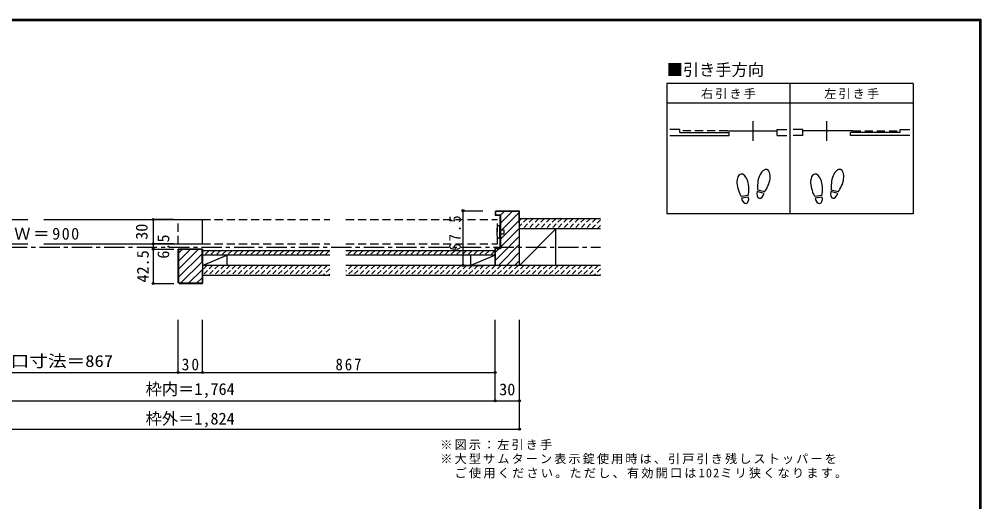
# Model space of a CAD drawing. Units: millimetres at full size, sheet at 1:5; details may follow other scales. Extents: x -973 to 977, y -718 to 696.
# Drawn here: x -209 to 977, y 100 to 696 of the extents above; entities that cross this region are included whole.
import ezdxf
from ezdxf.enums import TextEntityAlignment as Align

# ---------------------------------------------------------------- set-up
doc = ezdxf.new("R2010")
doc.units = ezdxf.units.MM
doc.header["$LTSCALE"] = 5
doc.header["$PDMODE"] = 32
doc.header["$PDSIZE"] = 2.5
for name, pattern in [('CHAIN1', [8, 5, -1, 1, -1]), ('DASHED1', [1.8, 1.2, -0.6]), ('DASHED2', [3, 2, -1])]:
    doc.linetypes.add(name, pattern=pattern)
for name, color, linetype in [('0-1_通り芯', 4, 'CHAIN1'), ('0-2_柱', 3, 'Continuous'), ('0-3_仕上げ', 2, 'Continuous'), ('0-4_枠', 3, 'Continuous'), ('0-6_扉', 6, 'Continuous'), ('0-7_金物', 7, 'Continuous'), ('0-8_戸当り', 3, 'Continuous'), ('0-A_文字', 3, 'Continuous'), ('0-B_寸法', 7, 'Continuous'), ('0-C_ハッチ', 4, 'DASHED1'), ('F-1_枠', 6, 'Continuous')]:
    doc.layers.add(name, color=color, linetype=linetype)
doc.styles.add('ＭＳ ゴシック', font='')
doc.styles.get('ＭＳ ゴシック').set_extended_font_data('MS Gothic')

msp = doc.modelspace()

# ---------------------------------------------------------------- linework, layer by layer
at = {"layer": '0-1_通り芯'}
msp.add_line((-504.366, 414.494), (507.672, 414.494), dxfattribs=at)
at = {"layer": '0-2_柱'}
for p, q in [((407.672, 391.994), (407.672, 436.994)), ((452.672, 391.994), (452.672, 436.994)), ((46.653, 404.494), (46.653, 391.994)), ((347.672, 391.994), (347.672, 404.494))]:
    msp.add_line(p, q, dxfattribs=at)
at = {"layer": '0-2_柱', "color": 7}
for p, q in [((407.672, 391.994), (452.672, 436.994)), ((16.653, 391.994), (46.653, 404.494)), ((377.672, 404.494), (347.672, 391.994))]:
    msp.add_line(p, q, dxfattribs=at)
at = {"layer": '0-3_仕上げ'}
for p, q in [((507.672, 449.494), (407.673, 449.494)), ((507.672, 436.994), (407.673, 436.994)), ((173.663, 409.994), (16.653, 409.994)), ((173.663, 404.494), (16.653, 404.494)), ((377.672, 409.994), (193.663, 409.994)), ((377.672, 404.494), (193.663, 404.494)), ((173.663, 391.994), (16.653, 391.994)), ((507.672, 391.994), (193.663, 391.994)), ((173.663, 379.494), (16.653, 379.494)), ((507.672, 379.494), (193.663, 379.494))]:
    msp.add_line(p, q, dxfattribs=at)
at = {"layer": '0-4_枠'}
for p, q in [((379.087, 459.494), (377.672, 458.079)), ((378.172, 457.872), (379.294, 458.994)), ((378.172, 457.872), (378.172, 454.494)), ((378.172, 454.494), (384.172, 454.494)), ((379.087, 459.494), (407.672, 459.494)), ((379.294, 458.994), (407.172, 458.994)), ((383.672, 453.994), (383.672, 412.994)), ((384.172, 454.494), (384.172, 412.494)), ((407.172, 444.494), (407.172, 458.994)), ((407.672, 391.994), (407.672, 459.494)), ((407.172, 444.494), (407.672, 444.494)), ((16.653, 411.994), (-13.347, 411.994)), ((-13.347, 370.908), (-13.347, 411.994)), ((16.153, 411.494), (-12.847, 411.494)), ((-12.847, 411.494), (-12.847, 371.115)), ((16.153, 396.994), (16.153, 411.494)), ((16.653, 411.994), (16.653, 369.494)), ((383.672, 412.994), (377.672, 412.994)), ((377.672, 391.994), (377.672, 412.994)), ((384.172, 412.494), (378.172, 412.494)), ((378.172, 391.994), (378.172, 412.494)), ((16.153, 396.994), (16.653, 396.994)), ((407.672, 391.994), (377.672, 391.994)), ((16.153, 384.494), (16.653, 384.494)), ((16.153, 384.494), (16.153, 369.994)), ((-11.933, 369.494), (-13.347, 370.908)), ((-11.726, 369.994), (-12.847, 371.115)), ((-11.933, 369.494), (16.653, 369.494)), ((16.153, 369.994), (-11.726, 369.994))]:
    msp.add_line(p, q, dxfattribs=at)
msp.add_lwpolyline([(377.672, 458.079), (377.672, 453.994), (383.672, 453.994)], dxfattribs=at)
at = {"layer": '0-6_扉'}
for p, q in [((-377.366, 448.494), (-198.808, 448.494)), ((-178.808, 448.494), (16.653, 448.494)), ((16.653, 418.494), (16.653, 448.494)), ((-377.366, 418.494), (-198.808, 418.494)), ((-178.808, 418.494), (16.653, 418.494))]:
    msp.add_line(p, q, dxfattribs=at)
at = {"layer": '0-6_扉', "color": 2, "linetype": 'DASHED2'}
for p, q in [((-13.347, 418.494), (-13.347, 448.494)), ((16.653, 448.494), (173.663, 448.494)), ((193.663, 448.494), (380.672, 448.494)), ((380.672, 418.494), (380.672, 448.494)), ((16.653, 418.494), (173.663, 418.494)), ((193.663, 418.494), (380.672, 418.494))]:
    msp.add_line(p, q, dxfattribs=at)
at = {"layer": '0-6_扉', "color": 4}
for p, q in [((-44.052, 418.494), (-44.052, 411.994)), ((407.672, 189.66), (407.672, 324.66))]:
    msp.add_line(p, q, dxfattribs=at)
at = {"layer": '0-6_扉', "color": 7}
for p in [(-44.052, 418.494), (-44.052, 411.994), (407.672, 189.66)]:
    msp.add_point(p, dxfattribs=at)
at = {"layer": '0-7_金物'}
for p, q in [((380.672, 440.994), (383.672, 440.994)), ((383.672, 435.994), (388.672, 435.994))]:
    msp.add_line(p, q, dxfattribs=at)
for points in [[(380.672, 425.994), (383.672, 425.994), (383.672, 440.994)], [(383.672, 430.994), (388.672, 430.994), (388.672, 435.994)]]:
    msp.add_lwpolyline(points, dxfattribs=at)
msp.add_arc((411.124, 433.494), 31.361, 166.16368, 193.83629, dxfattribs=at)
at = {"layer": '0-8_戸当り'}
for p, q in [((695.933, 545.854), (695.933, 569.854)), ((786.733, 545.854), (786.733, 569.854)), ((689.958, 478.378), (681.312, 476.853)), ((690.323, 476.31), (681.677, 474.785)), ((709.426, 480.706), (700.945, 482.978)), ((709.969, 482.735), (701.489, 485.007)), ((780.758, 478.378), (772.112, 476.853)), ((781.123, 476.31), (772.477, 474.785)), ((800.226, 480.706), (791.745, 482.978)), ((800.769, 482.735), (792.289, 485.007))]:
    msp.add_line(p, q, dxfattribs=at)
at = {"layer": '0-8_戸当り', "color": 2}
for p, q in [((605.333, 559.654), (593.333, 559.654)), ((605.333, 556.054), (605.333, 559.654)), ((664.133, 557.854), (725.333, 557.854)), ((725.333, 552.454), (725.333, 559.654)), ((725.333, 559.654), (737.333, 559.654)), ((757.333, 559.654), (745.333, 559.654)), ((757.333, 552.454), (757.333, 559.654)), ((818.533, 557.854), (757.333, 557.854)), ((877.333, 556.054), (877.333, 559.654)), ((877.333, 559.654), (889.333, 559.654)), ((593.333, 552.454), (666.533, 552.454)), ((605.333, 556.054), (666.533, 556.054)), ((666.533, 552.454), (666.533, 556.054)), ((725.333, 552.454), (737.333, 552.454)), ((757.333, 552.454), (745.333, 552.454)), ((816.133, 552.454), (816.133, 556.054)), ((877.333, 556.054), (816.133, 556.054)), ((889.333, 552.454), (816.133, 552.454))]:
    msp.add_line(p, q, dxfattribs=at)
at = {"layer": '0-8_戸当り', "color": 2, "linetype": 'DASHED2'}
for p, q in [((664.133, 557.854), (605.333, 557.854)), ((818.533, 557.854), (877.333, 557.854))]:
    msp.add_line(p, q, dxfattribs=at)
at = {"layer": '0-8_戸当り'}
for centre, major_axis, ratio, start_param, end_param in [((709.214, 496.878), (3.644, 13.601), 0.5, 4.34059143, 8.22577918), ((800.014, 496.878), (3.644, 13.601), 0.5, 4.34059143, 8.22577918), ((683.297, 490.877), (-2.445, 13.867), 0.5, 4.34059143, 8.22577918), ((774.097, 490.877), (-2.445, 13.867), 0.5, 4.34059143, 8.22577918), ((683.367, 490.481), (-2.963, 16.802), 0.4, 3.84030852, 4.43255203), ((709.11, 496.489), (4.416, 16.48), 0.4, 1.85063327, 2.44287679), ((709.11, 496.489), (4.416, 16.48), 0.4, 3.84030852, 4.43255203), ((774.167, 490.481), (-2.963, 16.802), 0.4, 3.84030852, 4.43255203), ((799.91, 496.489), (4.416, 16.48), 0.4, 1.85063327, 2.44287679), ((799.91, 496.489), (4.416, 16.48), 0.4, 3.84030852, 4.43255203), ((683.367, 490.481), (-2.963, 16.802), 0.4, 1.85063327, 2.44287679), ((686, 475.548), (-1.27, 7.205), 0.6, 1.57079633, 4.71238898), ((705.185, 481.842), (1.894, 7.067), 0.6, 1.57079633, 4.71238898), ((774.167, 490.481), (-2.963, 16.802), 0.4, 1.85063327, 2.44287679), ((776.8, 475.548), (-1.27, 7.205), 0.6, 1.57079633, 4.71238898), ((795.985, 481.842), (1.894, 7.067), 0.6, 1.57079633, 4.71238898)]:
    msp.add_ellipse(centre, major_axis=major_axis, ratio=ratio, start_param=start_param, end_param=end_param, dxfattribs=at)
at = {"layer": '0-A_文字'}
for p, q in [((893.333, 616.667), (589.333, 616.667)), ((589.333, 616.667), (589.333, 455.667)), ((741.333, 616.667), (741.333, 455.667)), ((893.333, 616.667), (893.333, 455.667)), ((589.333, 592.667), (893.333, 592.667)), ((893.333, 455.667), (589.333, 455.667))]:
    msp.add_line(p, q, dxfattribs=at)
at = {"layer": '0-B_寸法', "color": 4}
for p, q in [((338.076, 391.994), (338.076, 459.494)), ((338.076, 459.494), (362.672, 459.494)), ((-19.005, 448.494), (-44.052, 448.494)), ((-44.052, 448.494), (-44.052, 418.494)), ((-19.005, 418.494), (-44.052, 418.494)), ((-44.052, 411.994), (-18.41, 411.994)), ((-44.052, 411.994), (-44.052, 369.494)), ((338.076, 391.994), (362.672, 391.994)), ((-44.052, 369.494), (-18.41, 369.494)), ((-13.347, 259.66), (-13.347, 324.66)), ((16.653, 259.66), (16.653, 324.66)), ((377.672, 224.66), (377.672, 324.66)), ((407.672, 189.66), (407.672, 324.66)), ((-374.366, 259.66), (-13.347, 259.66)), ((-13.347, 259.66), (16.653, 259.66)), ((16.653, 259.66), (377.672, 259.66)), ((-404.366, 224.66), (407.672, 224.66)), ((-404.366, 189.66), (407.672, 189.66))]:
    msp.add_line(p, q, dxfattribs=at)
at = {"layer": '0-B_寸法'}
for p in [(338.076, 459.494), (-44.052, 448.494), (-44.052, 418.494), (-44.052, 411.994), (338.076, 391.994), (-44.052, 369.494), (-13.347, 259.66), (16.653, 259.66), (377.672, 259.66), (377.672, 224.66), (407.672, 224.66), (407.672, 189.66)]:
    msp.add_point(p, dxfattribs=at)
at = {"layer": '0-C_ハッチ', "linetype": 'Continuous'}
for p, q in [((379.4, 458.994), (378.172, 457.766)), ((389.3, 458.994), (384.172, 453.867)), ((399.199, 458.994), (384.172, 443.967)), ((407.172, 457.068), (384.172, 434.068)), ((407.172, 447.168), (384.172, 424.168)), ((407.672, 427.869), (378.172, 398.369)), ((407.672, 437.769), (384.172, 414.269)), ((407.672, 417.97), (381.697, 391.994)), ((-8.34, 411.494), (-12.847, 406.987)), ((1.559, 411.494), (-12.847, 397.088)), ((11.459, 411.494), (-12.847, 387.188)), ((16.153, 406.289), (-12.847, 377.289)), ((382.398, 412.494), (378.172, 408.268)), ((407.672, 408.07), (391.596, 391.994)), ((16.653, 396.889), (-10.242, 369.994)), ((407.672, 398.171), (401.496, 391.994)), ((16.653, 386.99), (-0.343, 369.994)), ((16.153, 376.59), (9.557, 369.994))]:
    msp.add_line(p, q, dxfattribs=at)
at = {"layer": '0-C_ハッチ'}
for p, q in [((409.926, 449.494), (407.673, 447.241)), ((416.997, 449.494), (407.673, 440.17)), ((424.068, 449.494), (411.568, 436.994)), ((431.139, 449.494), (418.639, 436.994)), ((438.21, 449.494), (425.71, 436.994)), ((445.281, 449.494), (432.781, 436.994)), ((452.352, 449.494), (439.852, 436.994)), ((459.423, 449.494), (446.923, 436.994)), ((466.494, 449.494), (453.994, 436.994)), ((473.565, 449.494), (461.065, 436.994)), ((480.636, 449.494), (468.136, 436.994)), ((487.707, 449.494), (475.207, 436.994)), ((494.778, 449.494), (482.278, 436.994)), ((501.85, 449.494), (489.35, 436.994)), ((507.673, 448.246), (496.421, 436.994)), ((507.673, 441.175), (503.492, 436.994)), ((17.496, 409.994), (16.653, 409.15)), ((24.567, 409.994), (19.067, 404.494)), ((31.638, 409.994), (26.138, 404.494)), ((38.71, 409.994), (33.21, 404.494)), ((45.781, 409.994), (40.281, 404.494)), ((52.852, 409.994), (47.352, 404.494)), ((59.923, 409.994), (54.423, 404.494)), ((66.994, 409.994), (61.494, 404.494)), ((74.065, 409.994), (68.565, 404.494)), ((81.136, 409.994), (75.636, 404.494)), ((88.207, 409.994), (82.707, 404.494)), ((95.278, 409.994), (89.778, 404.494)), ((102.349, 409.994), (96.849, 404.494)), ((109.42, 409.994), (103.92, 404.494)), ((116.491, 409.994), (110.991, 404.494)), ((123.562, 409.994), (118.062, 404.494)), ((130.633, 409.994), (125.133, 404.494)), ((137.704, 409.994), (132.204, 404.494)), ((144.776, 409.994), (139.276, 404.494)), ((151.847, 409.994), (146.347, 404.494)), ((158.918, 409.994), (153.418, 404.494)), ((165.989, 409.994), (160.489, 404.494)), ((173.06, 409.994), (167.56, 404.494)), ((200.526, 409.994), (195.026, 404.494)), ((200.526, 409.994), (195.026, 404.494)), ((207.597, 409.994), (202.097, 404.494)), ((214.668, 409.994), (209.168, 404.494)), ((221.739, 409.994), (216.239, 404.494)), ((221.739, 409.994), (216.239, 404.494)), ((228.81, 409.994), (223.31, 404.494)), ((235.881, 409.994), (230.381, 404.494)), ((242.952, 409.994), (237.452, 404.494)), ((242.952, 409.994), (237.452, 404.494)), ((250.023, 409.994), (244.523, 404.494)), ((257.094, 409.994), (251.594, 404.494)), ((264.165, 409.994), (258.665, 404.494)), ((264.165, 409.994), (258.665, 404.494)), ((271.236, 409.994), (265.736, 404.494)), ((278.308, 409.994), (272.808, 404.494)), ((285.379, 409.994), (279.879, 404.494)), ((292.45, 409.994), (286.95, 404.494)), ((299.521, 409.994), (294.021, 404.494)), ((306.592, 409.994), (301.092, 404.494)), ((313.663, 409.994), (308.163, 404.494)), ((320.734, 409.994), (315.234, 404.494)), ((327.805, 409.994), (322.305, 404.494)), ((334.876, 409.994), (329.376, 404.494)), ((341.947, 409.994), (336.447, 404.494)), ((349.018, 409.994), (343.518, 404.494)), ((356.089, 409.994), (350.589, 404.494)), ((363.16, 409.994), (357.66, 404.494)), ((370.231, 409.994), (364.731, 404.494)), ((377.302, 409.994), (371.802, 404.494)), ((22.21, 391.994), (16.653, 386.437)), ((29.281, 391.994), (16.781, 379.494)), ((36.352, 391.994), (23.852, 379.494)), ((43.423, 391.994), (30.923, 379.494)), ((50.494, 391.994), (37.994, 379.494)), ((57.565, 391.994), (45.065, 379.494)), ((64.636, 391.994), (52.136, 379.494)), ((71.707, 391.994), (59.207, 379.494)), ((78.778, 391.994), (66.278, 379.494)), ((85.849, 391.994), (73.349, 379.494)), ((92.92, 391.994), (80.42, 379.494)), ((99.991, 391.994), (87.491, 379.494)), ((107.062, 391.994), (94.562, 379.494)), ((114.133, 391.994), (101.633, 379.494)), ((121.205, 391.994), (108.705, 379.494)), ((128.276, 391.994), (115.776, 379.494)), ((135.347, 391.994), (122.847, 379.494)), ((142.403, 391.979), (129.918, 379.494)), ((149.489, 391.994), (136.989, 379.494)), ((156.545, 391.979), (144.06, 379.494)), ((163.631, 391.994), (151.131, 379.494)), ((170.687, 391.979), (158.202, 379.494)), ((200.889, 391.994), (193.663, 384.768)), ((193.818, 391.994), (193.663, 391.839)), ((207.96, 391.994), (195.46, 379.494)), ((215.031, 391.994), (202.531, 379.494)), ((222.102, 391.994), (209.602, 379.494)), ((229.173, 391.994), (216.673, 379.494)), ((236.244, 391.994), (223.744, 379.494)), ((243.315, 391.994), (230.815, 379.494)), ((250.386, 391.994), (237.886, 379.494)), ((257.457, 391.994), (244.957, 379.494)), ((264.528, 391.994), (252.028, 379.494)), ((271.599, 391.994), (259.099, 379.494)), ((278.67, 391.994), (266.17, 379.494)), ((285.742, 391.994), (273.242, 379.494)), ((292.813, 391.994), (280.313, 379.494)), ((299.884, 391.994), (287.384, 379.494)), ((306.955, 391.994), (294.455, 379.494)), ((314.026, 391.994), (301.526, 379.494)), ((321.097, 391.994), (308.597, 379.494)), ((328.168, 391.994), (315.668, 379.494)), ((335.239, 391.994), (322.739, 379.494)), ((342.31, 391.994), (329.81, 379.494)), ((349.381, 391.994), (336.881, 379.494)), ((356.452, 391.994), (343.952, 379.494)), ((363.523, 391.994), (351.023, 379.494)), ((370.594, 391.994), (358.094, 379.494)), ((377.665, 391.994), (365.165, 379.494)), ((384.736, 391.994), (372.236, 379.494)), ((391.808, 391.994), (379.308, 379.494)), ((398.879, 391.994), (386.379, 379.494)), ((405.95, 391.994), (393.45, 379.494)), ((413.021, 391.994), (400.521, 379.494)), ((420.092, 391.994), (407.592, 379.494)), ((427.163, 391.994), (414.663, 379.494)), ((434.234, 391.994), (421.734, 379.494)), ((441.305, 391.994), (428.805, 379.494)), ((448.376, 391.994), (435.876, 379.494)), ((455.447, 391.994), (442.947, 379.494)), ((462.518, 391.994), (450.018, 379.494)), ((469.589, 391.994), (457.089, 379.494)), ((476.66, 391.994), (464.16, 379.494)), ((483.731, 391.994), (471.231, 379.494)), ((490.802, 391.994), (478.302, 379.494)), ((497.874, 391.994), (485.374, 379.494)), ((504.945, 391.994), (492.445, 379.494)), ((173.663, 387.883), (165.273, 379.494)), ((173.663, 380.812), (172.344, 379.494)), ((507.672, 387.65), (499.516, 379.494)), ((507.672, 380.579), (506.587, 379.494))]:
    msp.add_line(p, q, dxfattribs=at)
at = {"layer": 'F-1_枠'}
for p, q in [((-973.347, 695.833), (976.653, 695.833)), ((-973.347, 695), (976.653, 695)), ((-973.347, 694.167), (976.653, 694.167)), ((974.986, 695.833), (974.986, -700.833)), ((975.82, 695.833), (975.82, -700.833)), ((976.653, 695.833), (976.653, -700.833))]:
    msp.add_line(p, q, dxfattribs=at)

# ---------------------------------------------------------------- texts
at = {"layer": '0-6_扉', "color": 7, "style": 'ＭＳ ゴシック'}
msp.add_text('6.5', height=14.66, rotation=90, dxfattribs=at).set_placement((-19.837, 400.244), align=Align.BOTTOM_LEFT)
at = {"layer": '0-A_文字', "color": 7, "style": 'ＭＳ ゴシック'}
msp.add_text('■引き手方向', height=14.66, dxfattribs=at).set_placement((589.333, 621.667), align=Align.BOTTOM_LEFT)
at = {"layer": '0-A_文字', "color": 7, "char_height": 11, "attachment_point": 7, "style": 'ＭＳ ゴシック'}
for s, insert in [('\\T1.17;右引き手', (631.583, 597.167)), ('\\T1.17;左引き手', (783.583, 597.167)), ('\\T1.17;※図示：左引き手', (310.081, 163.93)), ('\\T1.17;※大型サムターン表示錠使用時は、引戸引き残しストッパーを', (310.081, 146.43)), ('\\T1.18;\u3000ご使用ください。ただし、有効開口は102ミリ狭くなります。', (310.081, 128.93))]:
    msp.add_mtext(s, dxfattribs=dict(at, insert=insert))
at = {"layer": '0-B_寸法', "style": 'ＭＳ ゴシック'}
for s, p in [('30', (-46.552, 423.494)), ('42.5', (-45.155, 370.744))]:
    msp.add_text(s, height=14.66, rotation=90, dxfattribs=at).set_placement(p, align=Align.BOTTOM_LEFT)
at = {"layer": '0-B_寸法', "style": 'ＭＳ ゴシック', "width": 1.15}
msp.add_text('有効開口寸法＝867', height=14.66, dxfattribs=at).set_placement((-288.857, 262.16), align=Align.BOTTOM_LEFT)
at = {"layer": '0-B_寸法', "style": 'ＭＳ ゴシック'}
for s, p in [('枠内＝1,764', (-53.347, 227.571)), ('30', (382.673, 227.16)), ('枠外＝1,824', (-53.347, 191.118))]:
    msp.add_text(s, height=14.66, dxfattribs=at).set_placement(p, align=Align.BOTTOM_LEFT)
at = {"layer": '0-B_寸法', "insert": (335.576, 410.119), "char_height": 14.66, "attachment_point": 7, "rotation": 90, "style": 'ＭＳ ゴシック'}
msp.add_mtext('\\T1.28;\\W0.9;67.5', dxfattribs=at)
at = {"layer": '0-B_寸法', "char_height": 14.66, "attachment_point": 7, "style": 'ＭＳ ゴシック'}
for s, insert in [('\\T1.17;ＤＷ＝900', (-238.808, 423.494)), ('\\T1.27;\\W0.95;30', (-8.972, 262.16)), ('\\T1.27;\\W0.9;867', (180.913, 262.16))]:
    msp.add_mtext(s, dxfattribs=dict(at, insert=insert))

doc.saveas('drawing.dxf')
